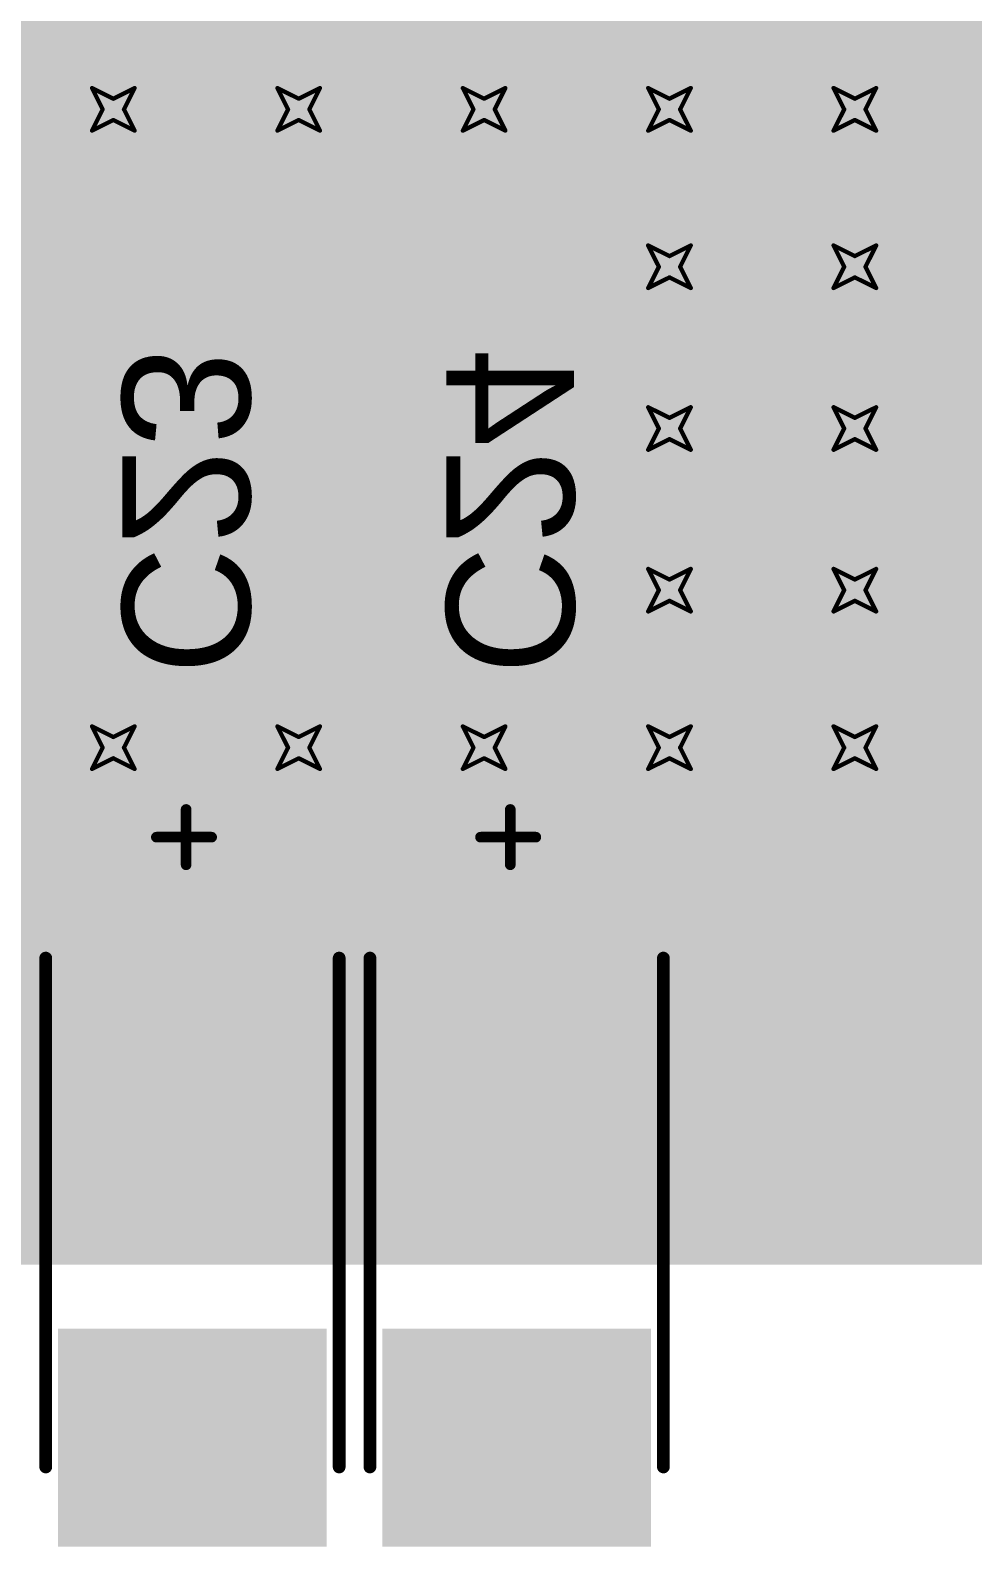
# Model space of a CAD drawing. Header units: inches. Extents: x -11 to 1110, y -7 to 455.
# Drawn here: x 605.32 to 616.56, y 22.11 to 40.21 of the extents above; entities that cross this region are included whole.
import ezdxf

# ---------------------------------------------------------------- set-up
doc = ezdxf.new("R2010")
doc.units = ezdxf.units.IN
for name, color, linetype in [('Bottom Layer', 5, 'Continuous'), ('Bottom Overlay', 54, 'Continuous'), ('Bottom Paste', 16, 'Continuous'), ('Bottom Solder', 6, 'Continuous'), ('Drill Drawing', 1, 'Continuous'), ('Top Layer', 1, 'Continuous'), ('Top Solder', 216, 'Continuous'), ('Via Holes', 16, 'Continuous')]:
    doc.layers.add(name, color=color, linetype=linetype)
doc.styles.add('Arial', font='', dxfattribs={"height": 0.2})
doc.styles.get('Arial').set_extended_font_data('Arial')

# ---------------------------------------------------------------- blocks, each defined once
blk = doc.blocks.new('C____C_B_246')
at = {"layer": 'Bottom Layer'}
for points in [[(-3.9, 1.5), (-1.5, 1.5), (-1.5, -1.5), (-3.9, -1.5)], [(1.5, 1.5), (3.9, 1.5), (3.9, -1.5), (1.5, -1.5)]]:
    blk.add_hatch(color=5, dxfattribs=at).paths.add_polyline_path(points)
at = {"layer": 'Bottom Paste'}
for points in [[(-3.9, 1.5), (-1.5, 1.5), (-1.5, -1.5), (-3.9, -1.5)], [(1.5, 1.5), (3.9, 1.5), (3.9, -1.5), (1.5, -1.5)]]:
    blk.add_hatch(color=16, dxfattribs=at).paths.add_polyline_path(points)
at = {"layer": 'Bottom Solder'}
for points in [[(-4.002, 1.602), (-1.398, 1.602), (-1.398, -1.602), (-4.002, -1.602)], [(1.398, 1.602), (4.002, 1.602), (4.002, -1.602), (1.398, -1.602)]]:
    blk.add_hatch(color=6, dxfattribs=at).paths.add_polyline_path(points)
at = {"layer": 'Bottom Overlay'}
for points in [[(3.05, 1.75, 0.152, 0.152, 0), (-3.025, 1.75, 0.152, 0.152, 0)], [(-4.469, -0.431, 0.127, 0.127, 0), (-4.469, 0.229, 0.127, 0.127, 0)], [(-4.138, -0.076, 0.127, 0.127, 0), (-4.799, -0.076, 0.127, 0.127, 0)], [(3.05, -1.75, 0.152, 0.152, 0), (-3.025, -1.75, 0.152, 0.152, 0)]]:
    blk.add_lwpolyline(points, format="xyseb", dxfattribs=at)
for points in [[(-3.063, 1.75, 0.0762, 0.0762, 1), (-2.987, 1.75, 0.0762, 0.0762, 1)], [(3.012, 1.75, 0.0762, 0.0762, 1), (3.088, 1.75, 0.0762, 0.0762, 1)], [(-4.5, 0.229, 0.0635, 0.0635, 1), (-4.437, 0.229, 0.0635, 0.0635, 1)], [(-4.831, -0.076, 0.0635, 0.0635, 1), (-4.767, -0.076, 0.0635, 0.0635, 1)], [(-4.17, -0.076, 0.0635, 0.0635, 1), (-4.107, -0.076, 0.0635, 0.0635, 1)], [(-4.5, -0.431, 0.0635, 0.0635, 1), (-4.437, -0.431, 0.0635, 0.0635, 1)], [(-3.063, -1.75, 0.0762, 0.0762, 1), (-2.987, -1.75, 0.0762, 0.0762, 1)], [(3.012, -1.75, 0.0762, 0.0762, 1), (3.088, -1.75, 0.0762, 0.0762, 1)]]:
    blk.add_lwpolyline(points, format="xyseb", close=True, dxfattribs=at)
blk = doc.blocks.new('C____C_B_247')
at = {"layer": 'Bottom Layer'}
for points in [[(-3.9, 1.5), (-1.5, 1.5), (-1.5, -1.5), (-3.9, -1.5)], [(1.5, 1.5), (3.9, 1.5), (3.9, -1.5), (1.5, -1.5)]]:
    blk.add_hatch(color=5, dxfattribs=at).paths.add_polyline_path(points)
at = {"layer": 'Bottom Paste'}
for points in [[(-3.9, 1.5), (-1.5, 1.5), (-1.5, -1.5), (-3.9, -1.5)], [(1.5, 1.5), (3.9, 1.5), (3.9, -1.5), (1.5, -1.5)]]:
    blk.add_hatch(color=16, dxfattribs=at).paths.add_polyline_path(points)
at = {"layer": 'Bottom Solder'}
for points in [[(-4.002, 1.602), (-1.398, 1.602), (-1.398, -1.602), (-4.002, -1.602)], [(1.398, 1.602), (4.002, 1.602), (4.002, -1.602), (1.398, -1.602)]]:
    blk.add_hatch(color=6, dxfattribs=at).paths.add_polyline_path(points)
at = {"layer": 'Bottom Overlay'}
for points in [[(3.05, 1.75, 0.152, 0.152, 0), (-3.025, 1.75, 0.152, 0.152, 0)], [(-4.469, -0.431, 0.127, 0.127, 0), (-4.469, 0.229, 0.127, 0.127, 0)], [(-4.138, -0.076, 0.127, 0.127, 0), (-4.799, -0.076, 0.127, 0.127, 0)], [(3.05, -1.75, 0.152, 0.152, 0), (-3.025, -1.75, 0.152, 0.152, 0)]]:
    blk.add_lwpolyline(points, format="xyseb", dxfattribs=at)
for points in [[(-3.063, 1.75, 0.0762, 0.0762, 1), (-2.987, 1.75, 0.0762, 0.0762, 1)], [(3.012, 1.75, 0.0762, 0.0762, 1), (3.088, 1.75, 0.0762, 0.0762, 1)], [(-4.5, 0.229, 0.0635, 0.0635, 1), (-4.437, 0.229, 0.0635, 0.0635, 1)], [(-4.831, -0.076, 0.0635, 0.0635, 1), (-4.767, -0.076, 0.0635, 0.0635, 1)], [(-4.17, -0.076, 0.0635, 0.0635, 1), (-4.107, -0.076, 0.0635, 0.0635, 1)], [(-4.5, -0.431, 0.0635, 0.0635, 1), (-4.437, -0.431, 0.0635, 0.0635, 1)], [(-3.063, -1.75, 0.0762, 0.0762, 1), (-2.987, -1.75, 0.0762, 0.0762, 1)], [(3.012, -1.75, 0.0762, 0.0762, 1), (3.088, -1.75, 0.0762, 0.0762, 1)]]:
    blk.add_lwpolyline(points, format="xyseb", close=True, dxfattribs=at)

msp = doc.modelspace()

# ---------------------------------------------------------------- hatches: boundary and pattern name
at = {"layer": 'Bottom Layer'}
msp.add_hatch(color=5, dxfattribs=at).paths.add_polyline_path([(646.024, 25.476), (581.304, 25.476), (581.304, 45.872), (646.024, 45.872)])
h = msp.add_hatch(color=5, dxfattribs=at)
edge = h.paths.add_edge_path()
edge.add_arc((606.313, 39.268), 0.3, 0, 360)
h = msp.add_hatch(color=5, dxfattribs=at)
edge = h.paths.add_edge_path()
edge.add_arc((608.524, 39.268), 0.3, 0, 360)
h = msp.add_hatch(color=5, dxfattribs=at)
edge = h.paths.add_edge_path()
edge.add_arc((610.736, 39.268), 0.3, 0, 360)
h = msp.add_hatch(color=5, dxfattribs=at)
edge = h.paths.add_edge_path()
edge.add_arc((612.947, 39.268), 0.3, 0, 360)
h = msp.add_hatch(color=5, dxfattribs=at)
edge = h.paths.add_edge_path()
edge.add_arc((615.158, 39.268), 0.3, 0, 360)
h = msp.add_hatch(color=5, dxfattribs=at)
edge = h.paths.add_edge_path()
edge.add_arc((612.947, 37.389), 0.3, 0, 360)
h = msp.add_hatch(color=5, dxfattribs=at)
edge = h.paths.add_edge_path()
edge.add_arc((615.158, 37.389), 0.3, 0, 360)
h = msp.add_hatch(color=5, dxfattribs=at)
edge = h.paths.add_edge_path()
edge.add_arc((612.947, 35.458), 0.3, 0, 360)
h = msp.add_hatch(color=5, dxfattribs=at)
edge = h.paths.add_edge_path()
edge.add_arc((615.158, 35.458), 0.3, 0, 360)
h = msp.add_hatch(color=5, dxfattribs=at)
edge = h.paths.add_edge_path()
edge.add_arc((612.947, 33.528), 0.3, 0, 360)
h = msp.add_hatch(color=5, dxfattribs=at)
edge = h.paths.add_edge_path()
edge.add_arc((615.158, 33.528), 0.3, 0, 360)
h = msp.add_hatch(color=5, dxfattribs=at)
edge = h.paths.add_edge_path()
edge.add_arc((606.313, 31.648), 0.3, 0, 360)
h = msp.add_hatch(color=5, dxfattribs=at)
edge = h.paths.add_edge_path()
edge.add_arc((608.524, 31.648), 0.3, 0, 360)
h = msp.add_hatch(color=5, dxfattribs=at)
edge = h.paths.add_edge_path()
edge.add_arc((610.736, 31.648), 0.3, 0, 360)
h = msp.add_hatch(color=5, dxfattribs=at)
edge = h.paths.add_edge_path()
edge.add_arc((612.947, 31.648), 0.3, 0, 360)
h = msp.add_hatch(color=5, dxfattribs=at)
edge = h.paths.add_edge_path()
edge.add_arc((615.158, 31.648), 0.3, 0, 360)
at = {"layer": 'Bottom Solder'}
h = msp.add_hatch(color=6, dxfattribs=at)
edge = h.paths.add_edge_path()
edge.add_arc((606.313, 39.268), 0.402, 0, 360)
h = msp.add_hatch(color=6, dxfattribs=at)
edge = h.paths.add_edge_path()
edge.add_arc((608.524, 39.268), 0.402, 0, 360)
h = msp.add_hatch(color=6, dxfattribs=at)
edge = h.paths.add_edge_path()
edge.add_arc((610.736, 39.268), 0.402, 0, 360)
h = msp.add_hatch(color=6, dxfattribs=at)
edge = h.paths.add_edge_path()
edge.add_arc((612.947, 39.268), 0.402, 0, 360)
h = msp.add_hatch(color=6, dxfattribs=at)
edge = h.paths.add_edge_path()
edge.add_arc((615.158, 39.268), 0.402, 0, 360)
h = msp.add_hatch(color=6, dxfattribs=at)
edge = h.paths.add_edge_path()
edge.add_arc((612.947, 37.389), 0.402, 0, 360)
h = msp.add_hatch(color=6, dxfattribs=at)
edge = h.paths.add_edge_path()
edge.add_arc((615.158, 37.389), 0.402, 0, 360)
h = msp.add_hatch(color=6, dxfattribs=at)
edge = h.paths.add_edge_path()
edge.add_arc((612.947, 35.458), 0.402, 0, 360)
h = msp.add_hatch(color=6, dxfattribs=at)
edge = h.paths.add_edge_path()
edge.add_arc((615.158, 35.458), 0.402, 0, 360)
h = msp.add_hatch(color=6, dxfattribs=at)
edge = h.paths.add_edge_path()
edge.add_arc((612.947, 33.528), 0.402, 0, 360)
h = msp.add_hatch(color=6, dxfattribs=at)
edge = h.paths.add_edge_path()
edge.add_arc((615.158, 33.528), 0.402, 0, 360)
h = msp.add_hatch(color=6, dxfattribs=at)
edge = h.paths.add_edge_path()
edge.add_arc((606.313, 31.648), 0.402, 0, 360)
h = msp.add_hatch(color=6, dxfattribs=at)
edge = h.paths.add_edge_path()
edge.add_arc((608.524, 31.648), 0.402, 0, 360)
h = msp.add_hatch(color=6, dxfattribs=at)
edge = h.paths.add_edge_path()
edge.add_arc((610.736, 31.648), 0.402, 0, 360)
h = msp.add_hatch(color=6, dxfattribs=at)
edge = h.paths.add_edge_path()
edge.add_arc((612.947, 31.648), 0.402, 0, 360)
h = msp.add_hatch(color=6, dxfattribs=at)
edge = h.paths.add_edge_path()
edge.add_arc((615.158, 31.648), 0.402, 0, 360)
at = {"layer": 'Top Layer'}
msp.add_hatch(color=1, dxfattribs=at).paths.add_polyline_path([(646.029, 25.476), (569.163, 25.476), (569.163, 39.878), (646.029, 39.878)])
h = msp.add_hatch(color=1, dxfattribs=at)
edge = h.paths.add_edge_path()
edge.add_arc((606.313, 39.268), 0.3, 0, 360)
h = msp.add_hatch(color=1, dxfattribs=at)
edge = h.paths.add_edge_path()
edge.add_arc((608.524, 39.268), 0.3, 0, 360)
h = msp.add_hatch(color=1, dxfattribs=at)
edge = h.paths.add_edge_path()
edge.add_arc((610.736, 39.268), 0.3, 0, 360)
h = msp.add_hatch(color=1, dxfattribs=at)
edge = h.paths.add_edge_path()
edge.add_arc((612.947, 39.268), 0.3, 0, 360)
h = msp.add_hatch(color=1, dxfattribs=at)
edge = h.paths.add_edge_path()
edge.add_arc((615.158, 39.268), 0.3, 0, 360)
h = msp.add_hatch(color=1, dxfattribs=at)
edge = h.paths.add_edge_path()
edge.add_arc((612.947, 37.389), 0.3, 0, 360)
h = msp.add_hatch(color=1, dxfattribs=at)
edge = h.paths.add_edge_path()
edge.add_arc((615.158, 37.389), 0.3, 0, 360)
h = msp.add_hatch(color=1, dxfattribs=at)
edge = h.paths.add_edge_path()
edge.add_arc((612.947, 35.458), 0.3, 0, 360)
h = msp.add_hatch(color=1, dxfattribs=at)
edge = h.paths.add_edge_path()
edge.add_arc((615.158, 35.458), 0.3, 0, 360)
h = msp.add_hatch(color=1, dxfattribs=at)
edge = h.paths.add_edge_path()
edge.add_arc((612.947, 33.528), 0.3, 0, 360)
h = msp.add_hatch(color=1, dxfattribs=at)
edge = h.paths.add_edge_path()
edge.add_arc((615.158, 33.528), 0.3, 0, 360)
h = msp.add_hatch(color=1, dxfattribs=at)
edge = h.paths.add_edge_path()
edge.add_arc((606.313, 31.648), 0.3, 0, 360)
h = msp.add_hatch(color=1, dxfattribs=at)
edge = h.paths.add_edge_path()
edge.add_arc((608.524, 31.648), 0.3, 0, 360)
h = msp.add_hatch(color=1, dxfattribs=at)
edge = h.paths.add_edge_path()
edge.add_arc((610.736, 31.648), 0.3, 0, 360)
h = msp.add_hatch(color=1, dxfattribs=at)
edge = h.paths.add_edge_path()
edge.add_arc((612.947, 31.648), 0.3, 0, 360)
h = msp.add_hatch(color=1, dxfattribs=at)
edge = h.paths.add_edge_path()
edge.add_arc((615.158, 31.648), 0.3, 0, 360)
at = {"layer": 'Top Solder'}
h = msp.add_hatch(color=216, dxfattribs=at)
edge = h.paths.add_edge_path()
edge.add_arc((606.313, 39.268), 0.402, 0, 360)
h = msp.add_hatch(color=216, dxfattribs=at)
edge = h.paths.add_edge_path()
edge.add_arc((608.524, 39.268), 0.402, 0, 360)
h = msp.add_hatch(color=216, dxfattribs=at)
edge = h.paths.add_edge_path()
edge.add_arc((610.736, 39.268), 0.402, 0, 360)
h = msp.add_hatch(color=216, dxfattribs=at)
edge = h.paths.add_edge_path()
edge.add_arc((612.947, 39.268), 0.402, 0, 360)
h = msp.add_hatch(color=216, dxfattribs=at)
edge = h.paths.add_edge_path()
edge.add_arc((615.158, 39.268), 0.402, 0, 360)
h = msp.add_hatch(color=216, dxfattribs=at)
edge = h.paths.add_edge_path()
edge.add_arc((612.947, 37.389), 0.402, 0, 360)
h = msp.add_hatch(color=216, dxfattribs=at)
edge = h.paths.add_edge_path()
edge.add_arc((615.158, 37.389), 0.402, 0, 360)
h = msp.add_hatch(color=216, dxfattribs=at)
edge = h.paths.add_edge_path()
edge.add_arc((612.947, 35.458), 0.402, 0, 360)
h = msp.add_hatch(color=216, dxfattribs=at)
edge = h.paths.add_edge_path()
edge.add_arc((615.158, 35.458), 0.402, 0, 360)
h = msp.add_hatch(color=216, dxfattribs=at)
edge = h.paths.add_edge_path()
edge.add_arc((612.947, 33.528), 0.402, 0, 360)
h = msp.add_hatch(color=216, dxfattribs=at)
edge = h.paths.add_edge_path()
edge.add_arc((615.158, 33.528), 0.402, 0, 360)
h = msp.add_hatch(color=216, dxfattribs=at)
edge = h.paths.add_edge_path()
edge.add_arc((606.313, 31.648), 0.402, 0, 360)
h = msp.add_hatch(color=216, dxfattribs=at)
edge = h.paths.add_edge_path()
edge.add_arc((608.524, 31.648), 0.402, 0, 360)
h = msp.add_hatch(color=216, dxfattribs=at)
edge = h.paths.add_edge_path()
edge.add_arc((610.736, 31.648), 0.402, 0, 360)
h = msp.add_hatch(color=216, dxfattribs=at)
edge = h.paths.add_edge_path()
edge.add_arc((612.947, 31.648), 0.402, 0, 360)
h = msp.add_hatch(color=216, dxfattribs=at)
edge = h.paths.add_edge_path()
edge.add_arc((615.158, 31.648), 0.402, 0, 360)
at = {"layer": 'Via Holes'}
h = msp.add_hatch(color=7, dxfattribs=at)
edge = h.paths.add_edge_path()
edge.add_arc((606.313, 39.268), 0.15, 0, 360)
h = msp.add_hatch(color=7, dxfattribs=at)
edge = h.paths.add_edge_path()
edge.add_arc((608.524, 39.268), 0.15, 0, 360)
h = msp.add_hatch(color=7, dxfattribs=at)
edge = h.paths.add_edge_path()
edge.add_arc((610.736, 39.268), 0.15, 0, 360)
h = msp.add_hatch(color=7, dxfattribs=at)
edge = h.paths.add_edge_path()
edge.add_arc((612.947, 39.268), 0.15, 0, 360)
h = msp.add_hatch(color=7, dxfattribs=at)
edge = h.paths.add_edge_path()
edge.add_arc((615.158, 39.268), 0.15, 0, 360)
h = msp.add_hatch(color=7, dxfattribs=at)
edge = h.paths.add_edge_path()
edge.add_arc((612.947, 37.389), 0.15, 0, 360)
h = msp.add_hatch(color=7, dxfattribs=at)
edge = h.paths.add_edge_path()
edge.add_arc((615.158, 37.389), 0.15, 0, 360)
h = msp.add_hatch(color=7, dxfattribs=at)
edge = h.paths.add_edge_path()
edge.add_arc((612.947, 35.458), 0.15, 0, 360)
h = msp.add_hatch(color=7, dxfattribs=at)
edge = h.paths.add_edge_path()
edge.add_arc((615.158, 35.458), 0.15, 0, 360)
h = msp.add_hatch(color=7, dxfattribs=at)
edge = h.paths.add_edge_path()
edge.add_arc((612.947, 33.528), 0.15, 0, 360)
h = msp.add_hatch(color=7, dxfattribs=at)
edge = h.paths.add_edge_path()
edge.add_arc((615.158, 33.528), 0.15, 0, 360)
h = msp.add_hatch(color=7, dxfattribs=at)
edge = h.paths.add_edge_path()
edge.add_arc((606.313, 31.648), 0.15, 0, 360)
h = msp.add_hatch(color=7, dxfattribs=at)
edge = h.paths.add_edge_path()
edge.add_arc((608.524, 31.648), 0.15, 0, 360)
h = msp.add_hatch(color=7, dxfattribs=at)
edge = h.paths.add_edge_path()
edge.add_arc((610.736, 31.648), 0.15, 0, 360)
h = msp.add_hatch(color=7, dxfattribs=at)
edge = h.paths.add_edge_path()
edge.add_arc((612.947, 31.648), 0.15, 0, 360)
h = msp.add_hatch(color=7, dxfattribs=at)
edge = h.paths.add_edge_path()
edge.add_arc((615.158, 31.648), 0.15, 0, 360)

# ---------------------------------------------------------------- linework, layer by layer
at = {"layer": 'Drill Drawing'}
for points in [[(606.059, 39.522, 0.0508, 0.0508, 0), (606.313, 39.395, 0.0508, 0.0508, 0)], [(606.059, 39.522, 0.0508, 0.0508, 0), (606.186, 39.268, 0.0508, 0.0508, 0)], [(606.313, 39.395, 0.0508, 0.0508, 0), (606.567, 39.522, 0.0508, 0.0508, 0)], [(606.44, 39.268, 0.0508, 0.0508, 0), (606.567, 39.522, 0.0508, 0.0508, 0)], [(608.27, 39.522, 0.0508, 0.0508, 0), (608.524, 39.395, 0.0508, 0.0508, 0)], [(608.27, 39.522, 0.0508, 0.0508, 0), (608.397, 39.268, 0.0508, 0.0508, 0)], [(608.524, 39.395, 0.0508, 0.0508, 0), (608.778, 39.522, 0.0508, 0.0508, 0)], [(608.651, 39.268, 0.0508, 0.0508, 0), (608.778, 39.522, 0.0508, 0.0508, 0)], [(610.482, 39.522, 0.0508, 0.0508, 0), (610.736, 39.395, 0.0508, 0.0508, 0)], [(610.482, 39.522, 0.0508, 0.0508, 0), (610.609, 39.268, 0.0508, 0.0508, 0)], [(610.736, 39.395, 0.0508, 0.0508, 0), (610.99, 39.522, 0.0508, 0.0508, 0)], [(610.863, 39.268, 0.0508, 0.0508, 0), (610.99, 39.522, 0.0508, 0.0508, 0)], [(612.693, 39.522, 0.0508, 0.0508, 0), (612.947, 39.395, 0.0508, 0.0508, 0)], [(612.693, 39.522, 0.0508, 0.0508, 0), (612.82, 39.268, 0.0508, 0.0508, 0)], [(612.947, 39.395, 0.0508, 0.0508, 0), (613.201, 39.522, 0.0508, 0.0508, 0)], [(613.074, 39.268, 0.0508, 0.0508, 0), (613.201, 39.522, 0.0508, 0.0508, 0)], [(614.904, 39.522, 0.0508, 0.0508, 0), (615.158, 39.395, 0.0508, 0.0508, 0)], [(614.904, 39.522, 0.0508, 0.0508, 0), (615.031, 39.268, 0.0508, 0.0508, 0)], [(615.158, 39.395, 0.0508, 0.0508, 0), (615.412, 39.522, 0.0508, 0.0508, 0)], [(615.285, 39.268, 0.0508, 0.0508, 0), (615.412, 39.522, 0.0508, 0.0508, 0)], [(606.059, 39.014, 0.0508, 0.0508, 0), (606.186, 39.268, 0.0508, 0.0508, 0)], [(606.44, 39.268, 0.0508, 0.0508, 0), (606.567, 39.014, 0.0508, 0.0508, 0)], [(608.27, 39.014, 0.0508, 0.0508, 0), (608.397, 39.268, 0.0508, 0.0508, 0)], [(608.651, 39.268, 0.0508, 0.0508, 0), (608.778, 39.014, 0.0508, 0.0508, 0)], [(610.482, 39.014, 0.0508, 0.0508, 0), (610.609, 39.268, 0.0508, 0.0508, 0)], [(610.863, 39.268, 0.0508, 0.0508, 0), (610.99, 39.014, 0.0508, 0.0508, 0)], [(612.693, 39.014, 0.0508, 0.0508, 0), (612.82, 39.268, 0.0508, 0.0508, 0)], [(613.074, 39.268, 0.0508, 0.0508, 0), (613.201, 39.014, 0.0508, 0.0508, 0)], [(614.904, 39.014, 0.0508, 0.0508, 0), (615.031, 39.268, 0.0508, 0.0508, 0)], [(615.285, 39.268, 0.0508, 0.0508, 0), (615.412, 39.014, 0.0508, 0.0508, 0)], [(606.059, 39.014, 0.0508, 0.0508, 0), (606.313, 39.141, 0.0508, 0.0508, 0)], [(606.313, 39.141, 0.0508, 0.0508, 0), (606.567, 39.014, 0.0508, 0.0508, 0)], [(608.27, 39.014, 0.0508, 0.0508, 0), (608.524, 39.141, 0.0508, 0.0508, 0)], [(608.524, 39.141, 0.0508, 0.0508, 0), (608.778, 39.014, 0.0508, 0.0508, 0)], [(610.482, 39.014, 0.0508, 0.0508, 0), (610.736, 39.141, 0.0508, 0.0508, 0)], [(610.736, 39.141, 0.0508, 0.0508, 0), (610.99, 39.014, 0.0508, 0.0508, 0)], [(612.693, 39.014, 0.0508, 0.0508, 0), (612.947, 39.141, 0.0508, 0.0508, 0)], [(612.947, 39.141, 0.0508, 0.0508, 0), (613.201, 39.014, 0.0508, 0.0508, 0)], [(614.904, 39.014, 0.0508, 0.0508, 0), (615.158, 39.141, 0.0508, 0.0508, 0)], [(615.158, 39.141, 0.0508, 0.0508, 0), (615.412, 39.014, 0.0508, 0.0508, 0)], [(612.693, 37.643, 0.0508, 0.0508, 0), (612.947, 37.516, 0.0508, 0.0508, 0)], [(612.693, 37.643, 0.0508, 0.0508, 0), (612.82, 37.389, 0.0508, 0.0508, 0)], [(612.947, 37.516, 0.0508, 0.0508, 0), (613.201, 37.643, 0.0508, 0.0508, 0)], [(613.074, 37.389, 0.0508, 0.0508, 0), (613.201, 37.643, 0.0508, 0.0508, 0)], [(614.904, 37.643, 0.0508, 0.0508, 0), (615.158, 37.516, 0.0508, 0.0508, 0)], [(614.904, 37.643, 0.0508, 0.0508, 0), (615.031, 37.389, 0.0508, 0.0508, 0)], [(615.158, 37.516, 0.0508, 0.0508, 0), (615.412, 37.643, 0.0508, 0.0508, 0)], [(615.285, 37.389, 0.0508, 0.0508, 0), (615.412, 37.643, 0.0508, 0.0508, 0)], [(612.693, 37.135, 0.0508, 0.0508, 0), (612.82, 37.389, 0.0508, 0.0508, 0)], [(613.074, 37.389, 0.0508, 0.0508, 0), (613.201, 37.135, 0.0508, 0.0508, 0)], [(614.904, 37.135, 0.0508, 0.0508, 0), (615.031, 37.389, 0.0508, 0.0508, 0)], [(615.285, 37.389, 0.0508, 0.0508, 0), (615.412, 37.135, 0.0508, 0.0508, 0)], [(612.693, 37.135, 0.0508, 0.0508, 0), (612.947, 37.262, 0.0508, 0.0508, 0)], [(612.947, 37.262, 0.0508, 0.0508, 0), (613.201, 37.135, 0.0508, 0.0508, 0)], [(614.904, 37.135, 0.0508, 0.0508, 0), (615.158, 37.262, 0.0508, 0.0508, 0)], [(615.158, 37.262, 0.0508, 0.0508, 0), (615.412, 37.135, 0.0508, 0.0508, 0)], [(612.693, 35.712, 0.0508, 0.0508, 0), (612.947, 35.585, 0.0508, 0.0508, 0)], [(612.693, 35.712, 0.0508, 0.0508, 0), (612.82, 35.458, 0.0508, 0.0508, 0)], [(612.947, 35.585, 0.0508, 0.0508, 0), (613.201, 35.712, 0.0508, 0.0508, 0)], [(613.074, 35.458, 0.0508, 0.0508, 0), (613.201, 35.712, 0.0508, 0.0508, 0)], [(614.904, 35.712, 0.0508, 0.0508, 0), (615.158, 35.585, 0.0508, 0.0508, 0)], [(614.904, 35.712, 0.0508, 0.0508, 0), (615.031, 35.458, 0.0508, 0.0508, 0)], [(615.158, 35.585, 0.0508, 0.0508, 0), (615.412, 35.712, 0.0508, 0.0508, 0)], [(615.285, 35.458, 0.0508, 0.0508, 0), (615.412, 35.712, 0.0508, 0.0508, 0)], [(612.693, 35.204, 0.0508, 0.0508, 0), (612.82, 35.458, 0.0508, 0.0508, 0)], [(613.074, 35.458, 0.0508, 0.0508, 0), (613.201, 35.204, 0.0508, 0.0508, 0)], [(614.904, 35.204, 0.0508, 0.0508, 0), (615.031, 35.458, 0.0508, 0.0508, 0)], [(615.285, 35.458, 0.0508, 0.0508, 0), (615.412, 35.204, 0.0508, 0.0508, 0)], [(612.693, 35.204, 0.0508, 0.0508, 0), (612.947, 35.331, 0.0508, 0.0508, 0)], [(612.947, 35.331, 0.0508, 0.0508, 0), (613.201, 35.204, 0.0508, 0.0508, 0)], [(614.904, 35.204, 0.0508, 0.0508, 0), (615.158, 35.331, 0.0508, 0.0508, 0)], [(615.158, 35.331, 0.0508, 0.0508, 0), (615.412, 35.204, 0.0508, 0.0508, 0)], [(612.693, 33.782, 0.0508, 0.0508, 0), (612.947, 33.655, 0.0508, 0.0508, 0)], [(612.693, 33.782, 0.0508, 0.0508, 0), (612.82, 33.528, 0.0508, 0.0508, 0)], [(612.947, 33.655, 0.0508, 0.0508, 0), (613.201, 33.782, 0.0508, 0.0508, 0)], [(613.074, 33.528, 0.0508, 0.0508, 0), (613.201, 33.782, 0.0508, 0.0508, 0)], [(614.904, 33.782, 0.0508, 0.0508, 0), (615.158, 33.655, 0.0508, 0.0508, 0)], [(614.904, 33.782, 0.0508, 0.0508, 0), (615.031, 33.528, 0.0508, 0.0508, 0)], [(615.158, 33.655, 0.0508, 0.0508, 0), (615.412, 33.782, 0.0508, 0.0508, 0)], [(615.285, 33.528, 0.0508, 0.0508, 0), (615.412, 33.782, 0.0508, 0.0508, 0)], [(612.693, 33.274, 0.0508, 0.0508, 0), (612.82, 33.528, 0.0508, 0.0508, 0)], [(613.074, 33.528, 0.0508, 0.0508, 0), (613.201, 33.274, 0.0508, 0.0508, 0)], [(614.904, 33.274, 0.0508, 0.0508, 0), (615.031, 33.528, 0.0508, 0.0508, 0)], [(615.285, 33.528, 0.0508, 0.0508, 0), (615.412, 33.274, 0.0508, 0.0508, 0)], [(612.693, 33.274, 0.0508, 0.0508, 0), (612.947, 33.401, 0.0508, 0.0508, 0)], [(612.947, 33.401, 0.0508, 0.0508, 0), (613.201, 33.274, 0.0508, 0.0508, 0)], [(614.904, 33.274, 0.0508, 0.0508, 0), (615.158, 33.401, 0.0508, 0.0508, 0)], [(615.158, 33.401, 0.0508, 0.0508, 0), (615.412, 33.274, 0.0508, 0.0508, 0)], [(606.059, 31.902, 0.0508, 0.0508, 0), (606.313, 31.775, 0.0508, 0.0508, 0)], [(606.059, 31.902, 0.0508, 0.0508, 0), (606.186, 31.648, 0.0508, 0.0508, 0)], [(606.313, 31.775, 0.0508, 0.0508, 0), (606.567, 31.902, 0.0508, 0.0508, 0)], [(606.44, 31.648, 0.0508, 0.0508, 0), (606.567, 31.902, 0.0508, 0.0508, 0)], [(608.27, 31.902, 0.0508, 0.0508, 0), (608.524, 31.775, 0.0508, 0.0508, 0)], [(608.27, 31.902, 0.0508, 0.0508, 0), (608.397, 31.648, 0.0508, 0.0508, 0)], [(608.524, 31.775, 0.0508, 0.0508, 0), (608.778, 31.902, 0.0508, 0.0508, 0)], [(608.651, 31.648, 0.0508, 0.0508, 0), (608.778, 31.902, 0.0508, 0.0508, 0)], [(610.482, 31.902, 0.0508, 0.0508, 0), (610.736, 31.775, 0.0508, 0.0508, 0)], [(610.482, 31.902, 0.0508, 0.0508, 0), (610.609, 31.648, 0.0508, 0.0508, 0)], [(610.736, 31.775, 0.0508, 0.0508, 0), (610.99, 31.902, 0.0508, 0.0508, 0)], [(610.863, 31.648, 0.0508, 0.0508, 0), (610.99, 31.902, 0.0508, 0.0508, 0)], [(612.693, 31.902, 0.0508, 0.0508, 0), (612.947, 31.775, 0.0508, 0.0508, 0)], [(612.693, 31.902, 0.0508, 0.0508, 0), (612.82, 31.648, 0.0508, 0.0508, 0)], [(612.947, 31.775, 0.0508, 0.0508, 0), (613.201, 31.902, 0.0508, 0.0508, 0)], [(613.074, 31.648, 0.0508, 0.0508, 0), (613.201, 31.902, 0.0508, 0.0508, 0)], [(614.904, 31.902, 0.0508, 0.0508, 0), (615.158, 31.775, 0.0508, 0.0508, 0)], [(614.904, 31.902, 0.0508, 0.0508, 0), (615.031, 31.648, 0.0508, 0.0508, 0)], [(615.158, 31.775, 0.0508, 0.0508, 0), (615.412, 31.902, 0.0508, 0.0508, 0)], [(615.285, 31.648, 0.0508, 0.0508, 0), (615.412, 31.902, 0.0508, 0.0508, 0)], [(606.059, 31.394, 0.0508, 0.0508, 0), (606.186, 31.648, 0.0508, 0.0508, 0)], [(606.059, 31.394, 0.0508, 0.0508, 0), (606.313, 31.521, 0.0508, 0.0508, 0)], [(606.313, 31.521, 0.0508, 0.0508, 0), (606.567, 31.394, 0.0508, 0.0508, 0)], [(606.44, 31.648, 0.0508, 0.0508, 0), (606.567, 31.394, 0.0508, 0.0508, 0)], [(608.27, 31.394, 0.0508, 0.0508, 0), (608.397, 31.648, 0.0508, 0.0508, 0)], [(608.27, 31.394, 0.0508, 0.0508, 0), (608.524, 31.521, 0.0508, 0.0508, 0)], [(608.524, 31.521, 0.0508, 0.0508, 0), (608.778, 31.394, 0.0508, 0.0508, 0)], [(608.651, 31.648, 0.0508, 0.0508, 0), (608.778, 31.394, 0.0508, 0.0508, 0)], [(610.482, 31.394, 0.0508, 0.0508, 0), (610.609, 31.648, 0.0508, 0.0508, 0)], [(610.482, 31.394, 0.0508, 0.0508, 0), (610.736, 31.521, 0.0508, 0.0508, 0)], [(610.736, 31.521, 0.0508, 0.0508, 0), (610.99, 31.394, 0.0508, 0.0508, 0)], [(610.863, 31.648, 0.0508, 0.0508, 0), (610.99, 31.394, 0.0508, 0.0508, 0)], [(612.693, 31.394, 0.0508, 0.0508, 0), (612.82, 31.648, 0.0508, 0.0508, 0)], [(612.693, 31.394, 0.0508, 0.0508, 0), (612.947, 31.521, 0.0508, 0.0508, 0)], [(612.947, 31.521, 0.0508, 0.0508, 0), (613.201, 31.394, 0.0508, 0.0508, 0)], [(613.074, 31.648, 0.0508, 0.0508, 0), (613.201, 31.394, 0.0508, 0.0508, 0)], [(614.904, 31.394, 0.0508, 0.0508, 0), (615.031, 31.648, 0.0508, 0.0508, 0)], [(614.904, 31.394, 0.0508, 0.0508, 0), (615.158, 31.521, 0.0508, 0.0508, 0)], [(615.158, 31.521, 0.0508, 0.0508, 0), (615.412, 31.394, 0.0508, 0.0508, 0)], [(615.285, 31.648, 0.0508, 0.0508, 0), (615.412, 31.394, 0.0508, 0.0508, 0)]]:
    msp.add_lwpolyline(points, format="xyseb", dxfattribs=at)
for points in [[(606.046, 39.522, 0.0254, 0.0254, 1), (606.072, 39.522, 0.0254, 0.0254, 1)], [(606.046, 39.522, 0.0254, 0.0254, 1), (606.072, 39.522, 0.0254, 0.0254, 1)], [(606.554, 39.522, 0.0254, 0.0254, 1), (606.58, 39.522, 0.0254, 0.0254, 1)], [(606.554, 39.522, 0.0254, 0.0254, 1), (606.58, 39.522, 0.0254, 0.0254, 1)], [(608.258, 39.522, 0.0254, 0.0254, 1), (608.283, 39.522, 0.0254, 0.0254, 1)], [(608.258, 39.522, 0.0254, 0.0254, 1), (608.283, 39.522, 0.0254, 0.0254, 1)], [(608.766, 39.522, 0.0254, 0.0254, 1), (608.791, 39.522, 0.0254, 0.0254, 1)], [(608.766, 39.522, 0.0254, 0.0254, 1), (608.791, 39.522, 0.0254, 0.0254, 1)], [(610.469, 39.522, 0.0254, 0.0254, 1), (610.494, 39.522, 0.0254, 0.0254, 1)], [(610.469, 39.522, 0.0254, 0.0254, 1), (610.494, 39.522, 0.0254, 0.0254, 1)], [(610.977, 39.522, 0.0254, 0.0254, 1), (611.002, 39.522, 0.0254, 0.0254, 1)], [(610.977, 39.522, 0.0254, 0.0254, 1), (611.002, 39.522, 0.0254, 0.0254, 1)], [(612.68, 39.522, 0.0254, 0.0254, 1), (612.706, 39.522, 0.0254, 0.0254, 1)], [(612.68, 39.522, 0.0254, 0.0254, 1), (612.706, 39.522, 0.0254, 0.0254, 1)], [(613.188, 39.522, 0.0254, 0.0254, 1), (613.214, 39.522, 0.0254, 0.0254, 1)], [(613.188, 39.522, 0.0254, 0.0254, 1), (613.214, 39.522, 0.0254, 0.0254, 1)], [(614.891, 39.522, 0.0254, 0.0254, 1), (614.917, 39.522, 0.0254, 0.0254, 1)], [(614.891, 39.522, 0.0254, 0.0254, 1), (614.917, 39.522, 0.0254, 0.0254, 1)], [(615.399, 39.522, 0.0254, 0.0254, 1), (615.425, 39.522, 0.0254, 0.0254, 1)], [(615.399, 39.522, 0.0254, 0.0254, 1), (615.425, 39.522, 0.0254, 0.0254, 1)], [(606.173, 39.268, 0.0254, 0.0254, 1), (606.199, 39.268, 0.0254, 0.0254, 1)], [(606.173, 39.268, 0.0254, 0.0254, 1), (606.199, 39.268, 0.0254, 0.0254, 1)], [(606.3, 39.395, 0.0254, 0.0254, 1), (606.326, 39.395, 0.0254, 0.0254, 1)], [(606.3, 39.395, 0.0254, 0.0254, 1), (606.326, 39.395, 0.0254, 0.0254, 1)], [(606.427, 39.268, 0.0254, 0.0254, 1), (606.453, 39.268, 0.0254, 0.0254, 1)], [(606.427, 39.268, 0.0254, 0.0254, 1), (606.453, 39.268, 0.0254, 0.0254, 1)], [(608.385, 39.268, 0.0254, 0.0254, 1), (608.41, 39.268, 0.0254, 0.0254, 1)], [(608.385, 39.268, 0.0254, 0.0254, 1), (608.41, 39.268, 0.0254, 0.0254, 1)], [(608.512, 39.395, 0.0254, 0.0254, 1), (608.537, 39.395, 0.0254, 0.0254, 1)], [(608.512, 39.395, 0.0254, 0.0254, 1), (608.537, 39.395, 0.0254, 0.0254, 1)], [(608.639, 39.268, 0.0254, 0.0254, 1), (608.664, 39.268, 0.0254, 0.0254, 1)], [(608.639, 39.268, 0.0254, 0.0254, 1), (608.664, 39.268, 0.0254, 0.0254, 1)], [(610.596, 39.268, 0.0254, 0.0254, 1), (610.621, 39.268, 0.0254, 0.0254, 1)], [(610.596, 39.268, 0.0254, 0.0254, 1), (610.621, 39.268, 0.0254, 0.0254, 1)], [(610.723, 39.395, 0.0254, 0.0254, 1), (610.748, 39.395, 0.0254, 0.0254, 1)], [(610.723, 39.395, 0.0254, 0.0254, 1), (610.748, 39.395, 0.0254, 0.0254, 1)], [(610.85, 39.268, 0.0254, 0.0254, 1), (610.875, 39.268, 0.0254, 0.0254, 1)], [(610.85, 39.268, 0.0254, 0.0254, 1), (610.875, 39.268, 0.0254, 0.0254, 1)], [(612.807, 39.268, 0.0254, 0.0254, 1), (612.833, 39.268, 0.0254, 0.0254, 1)], [(612.807, 39.268, 0.0254, 0.0254, 1), (612.833, 39.268, 0.0254, 0.0254, 1)], [(612.934, 39.395, 0.0254, 0.0254, 1), (612.96, 39.395, 0.0254, 0.0254, 1)], [(612.934, 39.395, 0.0254, 0.0254, 1), (612.96, 39.395, 0.0254, 0.0254, 1)], [(613.061, 39.268, 0.0254, 0.0254, 1), (613.087, 39.268, 0.0254, 0.0254, 1)], [(613.061, 39.268, 0.0254, 0.0254, 1), (613.087, 39.268, 0.0254, 0.0254, 1)], [(615.018, 39.268, 0.0254, 0.0254, 1), (615.044, 39.268, 0.0254, 0.0254, 1)], [(615.018, 39.268, 0.0254, 0.0254, 1), (615.044, 39.268, 0.0254, 0.0254, 1)], [(615.145, 39.395, 0.0254, 0.0254, 1), (615.171, 39.395, 0.0254, 0.0254, 1)], [(615.145, 39.395, 0.0254, 0.0254, 1), (615.171, 39.395, 0.0254, 0.0254, 1)], [(615.272, 39.268, 0.0254, 0.0254, 1), (615.298, 39.268, 0.0254, 0.0254, 1)], [(615.272, 39.268, 0.0254, 0.0254, 1), (615.298, 39.268, 0.0254, 0.0254, 1)], [(606.3, 39.141, 0.0254, 0.0254, 1), (606.326, 39.141, 0.0254, 0.0254, 1)], [(606.3, 39.141, 0.0254, 0.0254, 1), (606.326, 39.141, 0.0254, 0.0254, 1)], [(608.512, 39.141, 0.0254, 0.0254, 1), (608.537, 39.141, 0.0254, 0.0254, 1)], [(608.512, 39.141, 0.0254, 0.0254, 1), (608.537, 39.141, 0.0254, 0.0254, 1)], [(610.723, 39.141, 0.0254, 0.0254, 1), (610.748, 39.141, 0.0254, 0.0254, 1)], [(610.723, 39.141, 0.0254, 0.0254, 1), (610.748, 39.141, 0.0254, 0.0254, 1)], [(612.934, 39.141, 0.0254, 0.0254, 1), (612.96, 39.141, 0.0254, 0.0254, 1)], [(612.934, 39.141, 0.0254, 0.0254, 1), (612.96, 39.141, 0.0254, 0.0254, 1)], [(615.145, 39.141, 0.0254, 0.0254, 1), (615.171, 39.141, 0.0254, 0.0254, 1)], [(615.145, 39.141, 0.0254, 0.0254, 1), (615.171, 39.141, 0.0254, 0.0254, 1)], [(606.046, 39.014, 0.0254, 0.0254, 1), (606.072, 39.014, 0.0254, 0.0254, 1)], [(606.046, 39.014, 0.0254, 0.0254, 1), (606.072, 39.014, 0.0254, 0.0254, 1)], [(606.554, 39.014, 0.0254, 0.0254, 1), (606.58, 39.014, 0.0254, 0.0254, 1)], [(606.554, 39.014, 0.0254, 0.0254, 1), (606.58, 39.014, 0.0254, 0.0254, 1)], [(608.258, 39.014, 0.0254, 0.0254, 1), (608.283, 39.014, 0.0254, 0.0254, 1)], [(608.258, 39.014, 0.0254, 0.0254, 1), (608.283, 39.014, 0.0254, 0.0254, 1)], [(608.766, 39.014, 0.0254, 0.0254, 1), (608.791, 39.014, 0.0254, 0.0254, 1)], [(608.766, 39.014, 0.0254, 0.0254, 1), (608.791, 39.014, 0.0254, 0.0254, 1)], [(610.469, 39.014, 0.0254, 0.0254, 1), (610.494, 39.014, 0.0254, 0.0254, 1)], [(610.469, 39.014, 0.0254, 0.0254, 1), (610.494, 39.014, 0.0254, 0.0254, 1)], [(610.977, 39.014, 0.0254, 0.0254, 1), (611.002, 39.014, 0.0254, 0.0254, 1)], [(610.977, 39.014, 0.0254, 0.0254, 1), (611.002, 39.014, 0.0254, 0.0254, 1)], [(612.68, 39.014, 0.0254, 0.0254, 1), (612.706, 39.014, 0.0254, 0.0254, 1)], [(612.68, 39.014, 0.0254, 0.0254, 1), (612.706, 39.014, 0.0254, 0.0254, 1)], [(613.188, 39.014, 0.0254, 0.0254, 1), (613.214, 39.014, 0.0254, 0.0254, 1)], [(613.188, 39.014, 0.0254, 0.0254, 1), (613.214, 39.014, 0.0254, 0.0254, 1)], [(614.891, 39.014, 0.0254, 0.0254, 1), (614.917, 39.014, 0.0254, 0.0254, 1)], [(614.891, 39.014, 0.0254, 0.0254, 1), (614.917, 39.014, 0.0254, 0.0254, 1)], [(615.399, 39.014, 0.0254, 0.0254, 1), (615.425, 39.014, 0.0254, 0.0254, 1)], [(615.399, 39.014, 0.0254, 0.0254, 1), (615.425, 39.014, 0.0254, 0.0254, 1)], [(612.68, 37.643, 0.0254, 0.0254, 1), (612.706, 37.643, 0.0254, 0.0254, 1)], [(612.68, 37.643, 0.0254, 0.0254, 1), (612.706, 37.643, 0.0254, 0.0254, 1)], [(613.188, 37.643, 0.0254, 0.0254, 1), (613.214, 37.643, 0.0254, 0.0254, 1)], [(613.188, 37.643, 0.0254, 0.0254, 1), (613.214, 37.643, 0.0254, 0.0254, 1)], [(614.891, 37.643, 0.0254, 0.0254, 1), (614.917, 37.643, 0.0254, 0.0254, 1)], [(614.891, 37.643, 0.0254, 0.0254, 1), (614.917, 37.643, 0.0254, 0.0254, 1)], [(615.399, 37.643, 0.0254, 0.0254, 1), (615.425, 37.643, 0.0254, 0.0254, 1)], [(615.399, 37.643, 0.0254, 0.0254, 1), (615.425, 37.643, 0.0254, 0.0254, 1)], [(612.934, 37.516, 0.0254, 0.0254, 1), (612.96, 37.516, 0.0254, 0.0254, 1)], [(612.934, 37.516, 0.0254, 0.0254, 1), (612.96, 37.516, 0.0254, 0.0254, 1)], [(615.145, 37.516, 0.0254, 0.0254, 1), (615.171, 37.516, 0.0254, 0.0254, 1)], [(615.145, 37.516, 0.0254, 0.0254, 1), (615.171, 37.516, 0.0254, 0.0254, 1)], [(612.807, 37.389, 0.0254, 0.0254, 1), (612.833, 37.389, 0.0254, 0.0254, 1)], [(612.807, 37.389, 0.0254, 0.0254, 1), (612.833, 37.389, 0.0254, 0.0254, 1)], [(613.061, 37.389, 0.0254, 0.0254, 1), (613.087, 37.389, 0.0254, 0.0254, 1)], [(613.061, 37.389, 0.0254, 0.0254, 1), (613.087, 37.389, 0.0254, 0.0254, 1)], [(615.018, 37.389, 0.0254, 0.0254, 1), (615.044, 37.389, 0.0254, 0.0254, 1)], [(615.018, 37.389, 0.0254, 0.0254, 1), (615.044, 37.389, 0.0254, 0.0254, 1)], [(615.272, 37.389, 0.0254, 0.0254, 1), (615.298, 37.389, 0.0254, 0.0254, 1)], [(615.272, 37.389, 0.0254, 0.0254, 1), (615.298, 37.389, 0.0254, 0.0254, 1)], [(612.68, 37.135, 0.0254, 0.0254, 1), (612.706, 37.135, 0.0254, 0.0254, 1)], [(612.68, 37.135, 0.0254, 0.0254, 1), (612.706, 37.135, 0.0254, 0.0254, 1)], [(612.934, 37.262, 0.0254, 0.0254, 1), (612.96, 37.262, 0.0254, 0.0254, 1)], [(612.934, 37.262, 0.0254, 0.0254, 1), (612.96, 37.262, 0.0254, 0.0254, 1)], [(613.188, 37.135, 0.0254, 0.0254, 1), (613.214, 37.135, 0.0254, 0.0254, 1)], [(613.188, 37.135, 0.0254, 0.0254, 1), (613.214, 37.135, 0.0254, 0.0254, 1)], [(614.891, 37.135, 0.0254, 0.0254, 1), (614.917, 37.135, 0.0254, 0.0254, 1)], [(614.891, 37.135, 0.0254, 0.0254, 1), (614.917, 37.135, 0.0254, 0.0254, 1)], [(615.145, 37.262, 0.0254, 0.0254, 1), (615.171, 37.262, 0.0254, 0.0254, 1)], [(615.145, 37.262, 0.0254, 0.0254, 1), (615.171, 37.262, 0.0254, 0.0254, 1)], [(615.399, 37.135, 0.0254, 0.0254, 1), (615.425, 37.135, 0.0254, 0.0254, 1)], [(615.399, 37.135, 0.0254, 0.0254, 1), (615.425, 37.135, 0.0254, 0.0254, 1)], [(612.68, 35.712, 0.0254, 0.0254, 1), (612.706, 35.712, 0.0254, 0.0254, 1)], [(612.68, 35.712, 0.0254, 0.0254, 1), (612.706, 35.712, 0.0254, 0.0254, 1)], [(613.188, 35.712, 0.0254, 0.0254, 1), (613.214, 35.712, 0.0254, 0.0254, 1)], [(613.188, 35.712, 0.0254, 0.0254, 1), (613.214, 35.712, 0.0254, 0.0254, 1)], [(614.891, 35.712, 0.0254, 0.0254, 1), (614.917, 35.712, 0.0254, 0.0254, 1)], [(614.891, 35.712, 0.0254, 0.0254, 1), (614.917, 35.712, 0.0254, 0.0254, 1)], [(615.399, 35.712, 0.0254, 0.0254, 1), (615.425, 35.712, 0.0254, 0.0254, 1)], [(615.399, 35.712, 0.0254, 0.0254, 1), (615.425, 35.712, 0.0254, 0.0254, 1)], [(612.807, 35.458, 0.0254, 0.0254, 1), (612.833, 35.458, 0.0254, 0.0254, 1)], [(612.807, 35.458, 0.0254, 0.0254, 1), (612.833, 35.458, 0.0254, 0.0254, 1)], [(612.934, 35.585, 0.0254, 0.0254, 1), (612.96, 35.585, 0.0254, 0.0254, 1)], [(612.934, 35.585, 0.0254, 0.0254, 1), (612.96, 35.585, 0.0254, 0.0254, 1)], [(613.061, 35.458, 0.0254, 0.0254, 1), (613.087, 35.458, 0.0254, 0.0254, 1)], [(613.061, 35.458, 0.0254, 0.0254, 1), (613.087, 35.458, 0.0254, 0.0254, 1)], [(615.018, 35.458, 0.0254, 0.0254, 1), (615.044, 35.458, 0.0254, 0.0254, 1)], [(615.018, 35.458, 0.0254, 0.0254, 1), (615.044, 35.458, 0.0254, 0.0254, 1)], [(615.145, 35.585, 0.0254, 0.0254, 1), (615.171, 35.585, 0.0254, 0.0254, 1)], [(615.145, 35.585, 0.0254, 0.0254, 1), (615.171, 35.585, 0.0254, 0.0254, 1)], [(615.272, 35.458, 0.0254, 0.0254, 1), (615.298, 35.458, 0.0254, 0.0254, 1)], [(615.272, 35.458, 0.0254, 0.0254, 1), (615.298, 35.458, 0.0254, 0.0254, 1)], [(612.934, 35.331, 0.0254, 0.0254, 1), (612.96, 35.331, 0.0254, 0.0254, 1)], [(612.934, 35.331, 0.0254, 0.0254, 1), (612.96, 35.331, 0.0254, 0.0254, 1)], [(615.145, 35.331, 0.0254, 0.0254, 1), (615.171, 35.331, 0.0254, 0.0254, 1)], [(615.145, 35.331, 0.0254, 0.0254, 1), (615.171, 35.331, 0.0254, 0.0254, 1)], [(612.68, 35.204, 0.0254, 0.0254, 1), (612.706, 35.204, 0.0254, 0.0254, 1)], [(612.68, 35.204, 0.0254, 0.0254, 1), (612.706, 35.204, 0.0254, 0.0254, 1)], [(613.188, 35.204, 0.0254, 0.0254, 1), (613.214, 35.204, 0.0254, 0.0254, 1)], [(613.188, 35.204, 0.0254, 0.0254, 1), (613.214, 35.204, 0.0254, 0.0254, 1)], [(614.891, 35.204, 0.0254, 0.0254, 1), (614.917, 35.204, 0.0254, 0.0254, 1)], [(614.891, 35.204, 0.0254, 0.0254, 1), (614.917, 35.204, 0.0254, 0.0254, 1)], [(615.399, 35.204, 0.0254, 0.0254, 1), (615.425, 35.204, 0.0254, 0.0254, 1)], [(615.399, 35.204, 0.0254, 0.0254, 1), (615.425, 35.204, 0.0254, 0.0254, 1)], [(612.68, 33.782, 0.0254, 0.0254, 1), (612.706, 33.782, 0.0254, 0.0254, 1)], [(612.68, 33.782, 0.0254, 0.0254, 1), (612.706, 33.782, 0.0254, 0.0254, 1)], [(612.934, 33.655, 0.0254, 0.0254, 1), (612.96, 33.655, 0.0254, 0.0254, 1)], [(612.934, 33.655, 0.0254, 0.0254, 1), (612.96, 33.655, 0.0254, 0.0254, 1)], [(613.188, 33.782, 0.0254, 0.0254, 1), (613.214, 33.782, 0.0254, 0.0254, 1)], [(613.188, 33.782, 0.0254, 0.0254, 1), (613.214, 33.782, 0.0254, 0.0254, 1)], [(614.891, 33.782, 0.0254, 0.0254, 1), (614.917, 33.782, 0.0254, 0.0254, 1)], [(614.891, 33.782, 0.0254, 0.0254, 1), (614.917, 33.782, 0.0254, 0.0254, 1)], [(615.145, 33.655, 0.0254, 0.0254, 1), (615.171, 33.655, 0.0254, 0.0254, 1)], [(615.145, 33.655, 0.0254, 0.0254, 1), (615.171, 33.655, 0.0254, 0.0254, 1)], [(615.399, 33.782, 0.0254, 0.0254, 1), (615.425, 33.782, 0.0254, 0.0254, 1)], [(615.399, 33.782, 0.0254, 0.0254, 1), (615.425, 33.782, 0.0254, 0.0254, 1)], [(612.807, 33.528, 0.0254, 0.0254, 1), (612.833, 33.528, 0.0254, 0.0254, 1)], [(612.807, 33.528, 0.0254, 0.0254, 1), (612.833, 33.528, 0.0254, 0.0254, 1)], [(613.061, 33.528, 0.0254, 0.0254, 1), (613.087, 33.528, 0.0254, 0.0254, 1)], [(613.061, 33.528, 0.0254, 0.0254, 1), (613.087, 33.528, 0.0254, 0.0254, 1)], [(615.018, 33.528, 0.0254, 0.0254, 1), (615.044, 33.528, 0.0254, 0.0254, 1)], [(615.018, 33.528, 0.0254, 0.0254, 1), (615.044, 33.528, 0.0254, 0.0254, 1)], [(615.272, 33.528, 0.0254, 0.0254, 1), (615.298, 33.528, 0.0254, 0.0254, 1)], [(615.272, 33.528, 0.0254, 0.0254, 1), (615.298, 33.528, 0.0254, 0.0254, 1)], [(612.934, 33.401, 0.0254, 0.0254, 1), (612.96, 33.401, 0.0254, 0.0254, 1)], [(612.934, 33.401, 0.0254, 0.0254, 1), (612.96, 33.401, 0.0254, 0.0254, 1)], [(615.145, 33.401, 0.0254, 0.0254, 1), (615.171, 33.401, 0.0254, 0.0254, 1)], [(615.145, 33.401, 0.0254, 0.0254, 1), (615.171, 33.401, 0.0254, 0.0254, 1)], [(612.68, 33.274, 0.0254, 0.0254, 1), (612.706, 33.274, 0.0254, 0.0254, 1)], [(612.68, 33.274, 0.0254, 0.0254, 1), (612.706, 33.274, 0.0254, 0.0254, 1)], [(613.188, 33.274, 0.0254, 0.0254, 1), (613.214, 33.274, 0.0254, 0.0254, 1)], [(613.188, 33.274, 0.0254, 0.0254, 1), (613.214, 33.274, 0.0254, 0.0254, 1)], [(614.891, 33.274, 0.0254, 0.0254, 1), (614.917, 33.274, 0.0254, 0.0254, 1)], [(614.891, 33.274, 0.0254, 0.0254, 1), (614.917, 33.274, 0.0254, 0.0254, 1)], [(615.399, 33.274, 0.0254, 0.0254, 1), (615.425, 33.274, 0.0254, 0.0254, 1)], [(615.399, 33.274, 0.0254, 0.0254, 1), (615.425, 33.274, 0.0254, 0.0254, 1)], [(606.046, 31.902, 0.0254, 0.0254, 1), (606.072, 31.902, 0.0254, 0.0254, 1)], [(606.046, 31.902, 0.0254, 0.0254, 1), (606.072, 31.902, 0.0254, 0.0254, 1)], [(606.554, 31.902, 0.0254, 0.0254, 1), (606.58, 31.902, 0.0254, 0.0254, 1)], [(606.554, 31.902, 0.0254, 0.0254, 1), (606.58, 31.902, 0.0254, 0.0254, 1)], [(608.258, 31.902, 0.0254, 0.0254, 1), (608.283, 31.902, 0.0254, 0.0254, 1)], [(608.258, 31.902, 0.0254, 0.0254, 1), (608.283, 31.902, 0.0254, 0.0254, 1)], [(608.766, 31.902, 0.0254, 0.0254, 1), (608.791, 31.902, 0.0254, 0.0254, 1)], [(608.766, 31.902, 0.0254, 0.0254, 1), (608.791, 31.902, 0.0254, 0.0254, 1)], [(610.469, 31.902, 0.0254, 0.0254, 1), (610.494, 31.902, 0.0254, 0.0254, 1)], [(610.469, 31.902, 0.0254, 0.0254, 1), (610.494, 31.902, 0.0254, 0.0254, 1)], [(610.977, 31.902, 0.0254, 0.0254, 1), (611.002, 31.902, 0.0254, 0.0254, 1)], [(610.977, 31.902, 0.0254, 0.0254, 1), (611.002, 31.902, 0.0254, 0.0254, 1)], [(612.68, 31.902, 0.0254, 0.0254, 1), (612.706, 31.902, 0.0254, 0.0254, 1)], [(612.68, 31.902, 0.0254, 0.0254, 1), (612.706, 31.902, 0.0254, 0.0254, 1)], [(613.188, 31.902, 0.0254, 0.0254, 1), (613.214, 31.902, 0.0254, 0.0254, 1)], [(613.188, 31.902, 0.0254, 0.0254, 1), (613.214, 31.902, 0.0254, 0.0254, 1)], [(614.891, 31.902, 0.0254, 0.0254, 1), (614.917, 31.902, 0.0254, 0.0254, 1)], [(614.891, 31.902, 0.0254, 0.0254, 1), (614.917, 31.902, 0.0254, 0.0254, 1)], [(615.399, 31.902, 0.0254, 0.0254, 1), (615.425, 31.902, 0.0254, 0.0254, 1)], [(615.399, 31.902, 0.0254, 0.0254, 1), (615.425, 31.902, 0.0254, 0.0254, 1)], [(606.3, 31.775, 0.0254, 0.0254, 1), (606.326, 31.775, 0.0254, 0.0254, 1)], [(606.3, 31.775, 0.0254, 0.0254, 1), (606.326, 31.775, 0.0254, 0.0254, 1)], [(608.512, 31.775, 0.0254, 0.0254, 1), (608.537, 31.775, 0.0254, 0.0254, 1)], [(608.512, 31.775, 0.0254, 0.0254, 1), (608.537, 31.775, 0.0254, 0.0254, 1)], [(610.723, 31.775, 0.0254, 0.0254, 1), (610.748, 31.775, 0.0254, 0.0254, 1)], [(610.723, 31.775, 0.0254, 0.0254, 1), (610.748, 31.775, 0.0254, 0.0254, 1)], [(612.934, 31.775, 0.0254, 0.0254, 1), (612.96, 31.775, 0.0254, 0.0254, 1)], [(612.934, 31.775, 0.0254, 0.0254, 1), (612.96, 31.775, 0.0254, 0.0254, 1)], [(615.145, 31.775, 0.0254, 0.0254, 1), (615.171, 31.775, 0.0254, 0.0254, 1)], [(615.145, 31.775, 0.0254, 0.0254, 1), (615.171, 31.775, 0.0254, 0.0254, 1)], [(606.173, 31.648, 0.0254, 0.0254, 1), (606.199, 31.648, 0.0254, 0.0254, 1)], [(606.173, 31.648, 0.0254, 0.0254, 1), (606.199, 31.648, 0.0254, 0.0254, 1)], [(606.3, 31.521, 0.0254, 0.0254, 1), (606.326, 31.521, 0.0254, 0.0254, 1)], [(606.3, 31.521, 0.0254, 0.0254, 1), (606.326, 31.521, 0.0254, 0.0254, 1)], [(606.427, 31.648, 0.0254, 0.0254, 1), (606.453, 31.648, 0.0254, 0.0254, 1)], [(606.427, 31.648, 0.0254, 0.0254, 1), (606.453, 31.648, 0.0254, 0.0254, 1)], [(608.385, 31.648, 0.0254, 0.0254, 1), (608.41, 31.648, 0.0254, 0.0254, 1)], [(608.385, 31.648, 0.0254, 0.0254, 1), (608.41, 31.648, 0.0254, 0.0254, 1)], [(608.512, 31.521, 0.0254, 0.0254, 1), (608.537, 31.521, 0.0254, 0.0254, 1)], [(608.512, 31.521, 0.0254, 0.0254, 1), (608.537, 31.521, 0.0254, 0.0254, 1)], [(608.639, 31.648, 0.0254, 0.0254, 1), (608.664, 31.648, 0.0254, 0.0254, 1)], [(608.639, 31.648, 0.0254, 0.0254, 1), (608.664, 31.648, 0.0254, 0.0254, 1)], [(610.596, 31.648, 0.0254, 0.0254, 1), (610.621, 31.648, 0.0254, 0.0254, 1)], [(610.596, 31.648, 0.0254, 0.0254, 1), (610.621, 31.648, 0.0254, 0.0254, 1)], [(610.723, 31.521, 0.0254, 0.0254, 1), (610.748, 31.521, 0.0254, 0.0254, 1)], [(610.723, 31.521, 0.0254, 0.0254, 1), (610.748, 31.521, 0.0254, 0.0254, 1)], [(610.85, 31.648, 0.0254, 0.0254, 1), (610.875, 31.648, 0.0254, 0.0254, 1)], [(610.85, 31.648, 0.0254, 0.0254, 1), (610.875, 31.648, 0.0254, 0.0254, 1)], [(612.807, 31.648, 0.0254, 0.0254, 1), (612.833, 31.648, 0.0254, 0.0254, 1)], [(612.807, 31.648, 0.0254, 0.0254, 1), (612.833, 31.648, 0.0254, 0.0254, 1)], [(612.934, 31.521, 0.0254, 0.0254, 1), (612.96, 31.521, 0.0254, 0.0254, 1)], [(612.934, 31.521, 0.0254, 0.0254, 1), (612.96, 31.521, 0.0254, 0.0254, 1)], [(613.061, 31.648, 0.0254, 0.0254, 1), (613.087, 31.648, 0.0254, 0.0254, 1)], [(613.061, 31.648, 0.0254, 0.0254, 1), (613.087, 31.648, 0.0254, 0.0254, 1)], [(615.018, 31.648, 0.0254, 0.0254, 1), (615.044, 31.648, 0.0254, 0.0254, 1)], [(615.018, 31.648, 0.0254, 0.0254, 1), (615.044, 31.648, 0.0254, 0.0254, 1)], [(615.145, 31.521, 0.0254, 0.0254, 1), (615.171, 31.521, 0.0254, 0.0254, 1)], [(615.145, 31.521, 0.0254, 0.0254, 1), (615.171, 31.521, 0.0254, 0.0254, 1)], [(615.272, 31.648, 0.0254, 0.0254, 1), (615.298, 31.648, 0.0254, 0.0254, 1)], [(615.272, 31.648, 0.0254, 0.0254, 1), (615.298, 31.648, 0.0254, 0.0254, 1)], [(606.046, 31.394, 0.0254, 0.0254, 1), (606.072, 31.394, 0.0254, 0.0254, 1)], [(606.046, 31.394, 0.0254, 0.0254, 1), (606.072, 31.394, 0.0254, 0.0254, 1)], [(606.554, 31.394, 0.0254, 0.0254, 1), (606.58, 31.394, 0.0254, 0.0254, 1)], [(606.554, 31.394, 0.0254, 0.0254, 1), (606.58, 31.394, 0.0254, 0.0254, 1)], [(608.258, 31.394, 0.0254, 0.0254, 1), (608.283, 31.394, 0.0254, 0.0254, 1)], [(608.258, 31.394, 0.0254, 0.0254, 1), (608.283, 31.394, 0.0254, 0.0254, 1)], [(608.766, 31.394, 0.0254, 0.0254, 1), (608.791, 31.394, 0.0254, 0.0254, 1)], [(608.766, 31.394, 0.0254, 0.0254, 1), (608.791, 31.394, 0.0254, 0.0254, 1)], [(610.469, 31.394, 0.0254, 0.0254, 1), (610.494, 31.394, 0.0254, 0.0254, 1)], [(610.469, 31.394, 0.0254, 0.0254, 1), (610.494, 31.394, 0.0254, 0.0254, 1)], [(610.977, 31.394, 0.0254, 0.0254, 1), (611.002, 31.394, 0.0254, 0.0254, 1)], [(610.977, 31.394, 0.0254, 0.0254, 1), (611.002, 31.394, 0.0254, 0.0254, 1)], [(612.68, 31.394, 0.0254, 0.0254, 1), (612.706, 31.394, 0.0254, 0.0254, 1)], [(612.68, 31.394, 0.0254, 0.0254, 1), (612.706, 31.394, 0.0254, 0.0254, 1)], [(613.188, 31.394, 0.0254, 0.0254, 1), (613.214, 31.394, 0.0254, 0.0254, 1)], [(613.188, 31.394, 0.0254, 0.0254, 1), (613.214, 31.394, 0.0254, 0.0254, 1)], [(614.891, 31.394, 0.0254, 0.0254, 1), (614.917, 31.394, 0.0254, 0.0254, 1)], [(614.891, 31.394, 0.0254, 0.0254, 1), (614.917, 31.394, 0.0254, 0.0254, 1)], [(615.399, 31.394, 0.0254, 0.0254, 1), (615.425, 31.394, 0.0254, 0.0254, 1)], [(615.399, 31.394, 0.0254, 0.0254, 1), (615.425, 31.394, 0.0254, 0.0254, 1)]]:
    msp.add_lwpolyline(points, format="xyseb", close=True, dxfattribs=at)

# ---------------------------------------------------------------- block references
at = {"rotation": 270}
for name, p in [('C____C_B_247', (607.257, 26.111)), ('C____C_B_246', (611.124, 26.111))]:
    msp.add_blockref(name, p, dxfattribs=at)

# ---------------------------------------------------------------- texts
at = {"layer": 'Bottom Overlay', "style": 'Arial', "text_generation_flag": 2}
for s, p in [('C23', (606.419, 32.513)), ('C24', (610.286, 32.513))]:
    msp.add_text(s, height=1.524, rotation=270, dxfattribs=at).set_placement(p)

doc.saveas('drawing.dxf')
